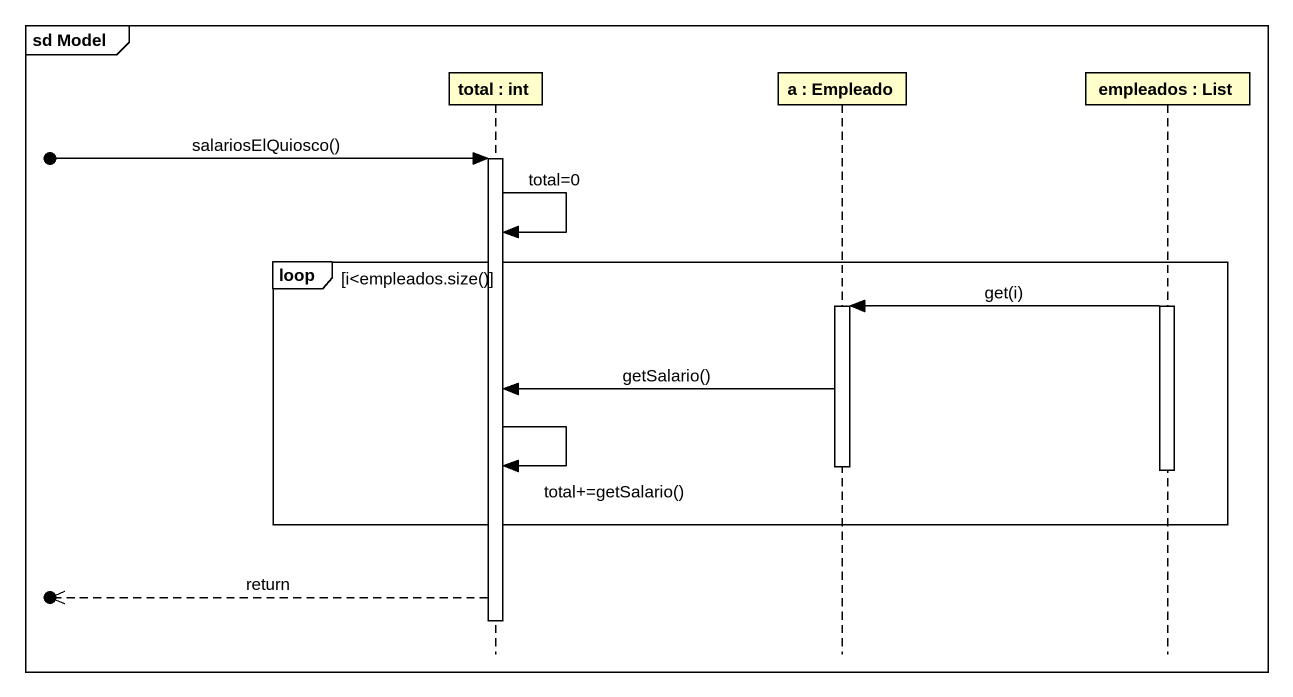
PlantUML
@startuml
mainframe sd Model
hide footbox
participant "total : int" as total
participant "a : Empleado" as a
participant "empleados : List" as empleados

[o-> total : salariosElQuiosco()
activate total
total -> total : total=0
loop i<empleados.size()
  activate empleados
  empleados -> a : get(i)
  activate a
  a -> total : getSalario()
  total -> total : total+=getSalario()
  deactivate a
  deactivate empleados
end
[o<<-- total : return
deactivate total
@enduml
